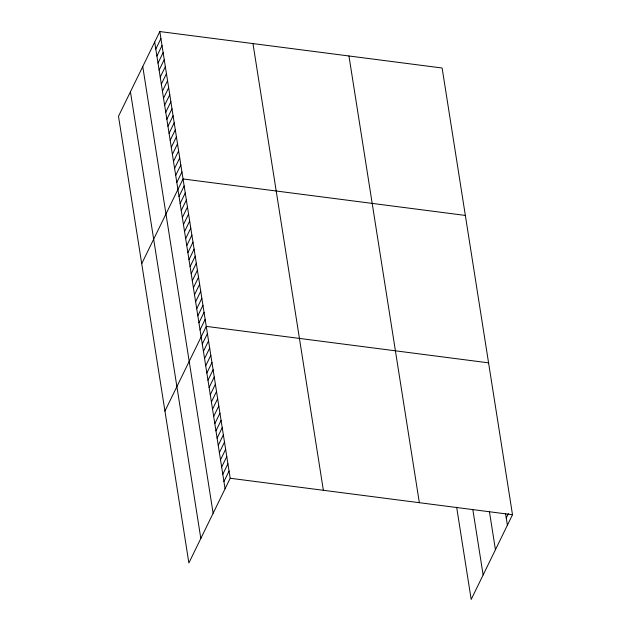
<?xml version="1.0" encoding="UTF-8"?>
<svg xmlns="http://www.w3.org/2000/svg" width="631" height="631" viewBox="0 0 631 631"><rect width="100%" height="100%" fill="white"/><g stroke="black" fill="none" stroke-linecap="round" stroke-linejoin="round"><path stroke-width="0.95" d="M159.817 31.55L118.494 116.27L188.874 562.986L230.197 478.259L159.817 31.55L442.126 68.014L512.506 514.73L471.183 599.45L456.655 507.237M155.794 49.076L160.921 38.57M156.906 56.096L162.025 45.59M158.01 63.116L163.129 52.61M159.115 70.136L164.241 59.629M160.219 77.156L165.346 66.649M161.331 84.175L166.45 73.669M162.435 91.195L167.554 80.689M163.539 98.215L168.666 87.709M164.644 105.235L169.771 94.729M165.756 112.255L170.875 101.749M166.86 119.275L171.979 108.769M167.964 126.295L173.091 115.788M169.069 133.315L174.195 122.808M170.173 140.334L175.3 129.828M171.285 147.354L176.404 136.848M172.389 154.374L177.508 143.868M173.493 161.394L178.62 150.888M174.598 168.406L179.725 157.908M175.71 175.426L180.829 164.928M176.814 182.446L181.933 171.947M141.723 263.687L183.045 178.967L465.347 215.431M179.023 196.486L184.149 185.987M180.127 203.505L185.254 193.007M181.239 210.525L186.358 200.027M182.343 217.545L187.462 207.047M183.447 224.565L188.574 214.067M184.552 231.585L189.679 221.079M185.664 238.605L190.783 228.099M186.768 245.625L191.887 235.118M187.872 252.645L192.999 242.138M188.977 259.664L194.103 249.158M190.081 266.684L195.208 256.178M191.193 273.704L196.312 263.198M192.297 280.724L197.424 270.218M193.401 287.744L198.528 277.238M194.506 294.764L199.633 284.258M195.618 301.784L200.737 291.277M196.722 308.804L201.841 298.297M197.826 315.823L202.953 305.317M198.931 322.843L204.058 312.337M200.043 329.863L205.162 319.357M164.943 411.104L206.266 326.377L488.575 362.849M202.283 344.116L207.41 333.61M203.427 351.349L208.545 340.843M204.562 358.582L209.689 348.075M205.706 365.814L210.825 355.308M206.842 373.047L211.969 362.541M207.985 380.28L213.104 369.774M209.121 387.513L214.248 377.007M210.265 394.746L215.384 384.24M211.401 401.979L216.528 391.472M212.544 409.211L217.663 398.705M213.68 416.444L218.807 405.938M214.816 423.669L219.943 413.171M215.96 430.902L221.087 420.404M217.096 438.135L222.222 427.637M218.239 445.368L223.358 434.862M219.375 452.601L224.502 442.094M220.519 459.833L225.638 449.327M221.655 467.066L226.781 456.56M222.798 474.299L227.917 463.793M223.934 481.532L229.061 471.026M506.243 517.996L508.381 513.618M230.197 478.259L512.506 514.73M505.534 513.476L507.387 525.229M489.459 511.757L495.438 549.727M472.871 509.864L483.133 574.959M348.959 55.985L419.347 502.694M252.976 43.586L323.364 490.295M154.69 42.056L225.078 488.765M142.748 66.547L213.128 513.255M130.436 91.779L200.824 538.488"/></g></svg>
